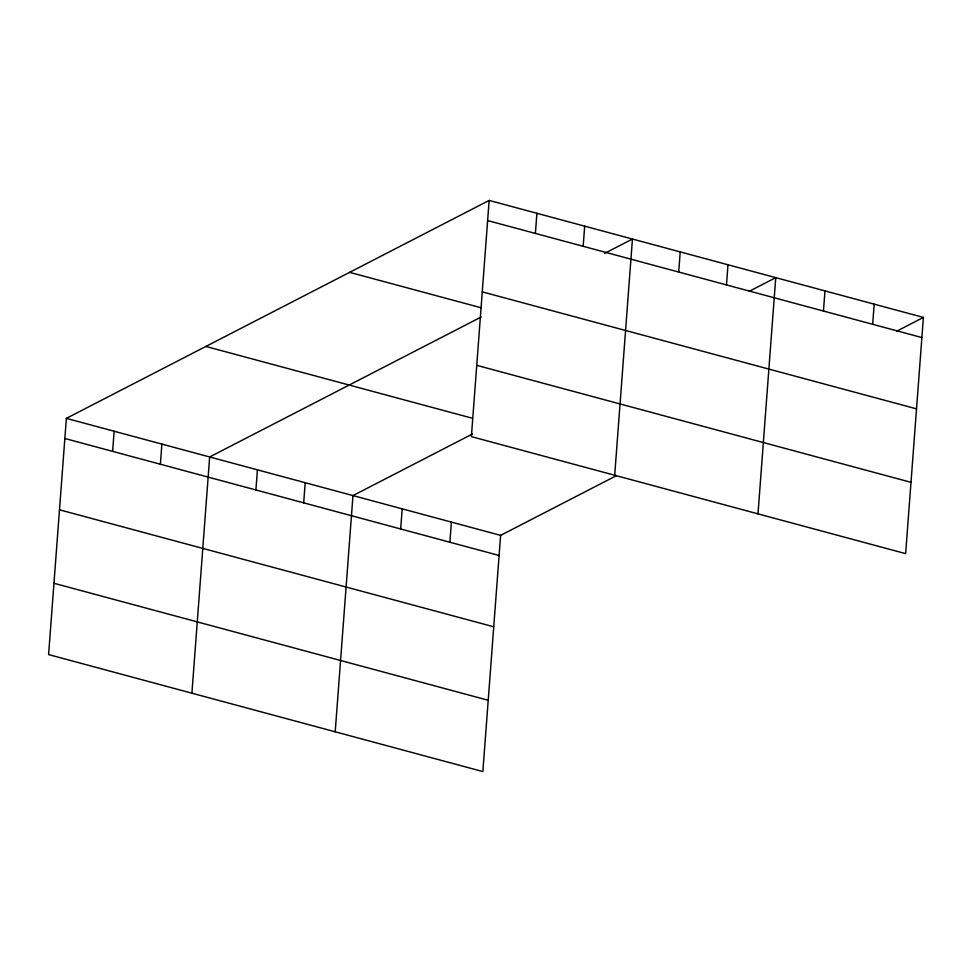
<?xml version="1.0" encoding="UTF-8"?>
<svg xmlns="http://www.w3.org/2000/svg" width="972" height="972" viewBox="0 0 972 972"><rect width="100%" height="100%" fill="white"/><g stroke="black" fill="none" stroke-linecap="round" stroke-linejoin="round"><path stroke-width="1.46" d="M489.147 200.426L471.384 436.635L905.637 553.639L923.4 317.419L489.147 200.426L66.363 418.361L48.6 654.581L482.853 771.574L500.616 535.365L616.212 475.77M112.618 451.36L114.125 431.24M160.38 464.239L161.899 444.107M191.909 693.182L209.66 456.974L481.164 317.018M255.915 489.973L257.434 469.841M303.689 502.84L305.196 482.707M335.206 731.794L352.97 495.586L472.562 433.937M400.671 528.975L402.189 508.842M449.89 542.23L451.397 522.098M535.402 233.426L536.909 213.293M583.164 246.293L584.682 226.172M614.693 475.247L632.444 239.039L604.548 253.425M678.699 272.038L680.218 251.906M726.473 284.905L727.992 264.773M757.99 513.86L775.753 277.64L749.181 291.345M823.454 311.028L824.973 290.907M872.674 324.296L874.18 304.163M896.828 331.124L923.4 317.419M487.628 220.559L921.881 337.551M482.27 291.867L916.523 408.86M349.628 272.342L481.347 307.832M476.742 365.338L910.995 482.331M205.882 346.445L472.222 418.203M66.363 418.361L500.616 535.365M64.845 438.493L499.098 555.486M59.486 509.802L493.74 626.794M53.958 583.273L488.211 700.265"/></g></svg>
